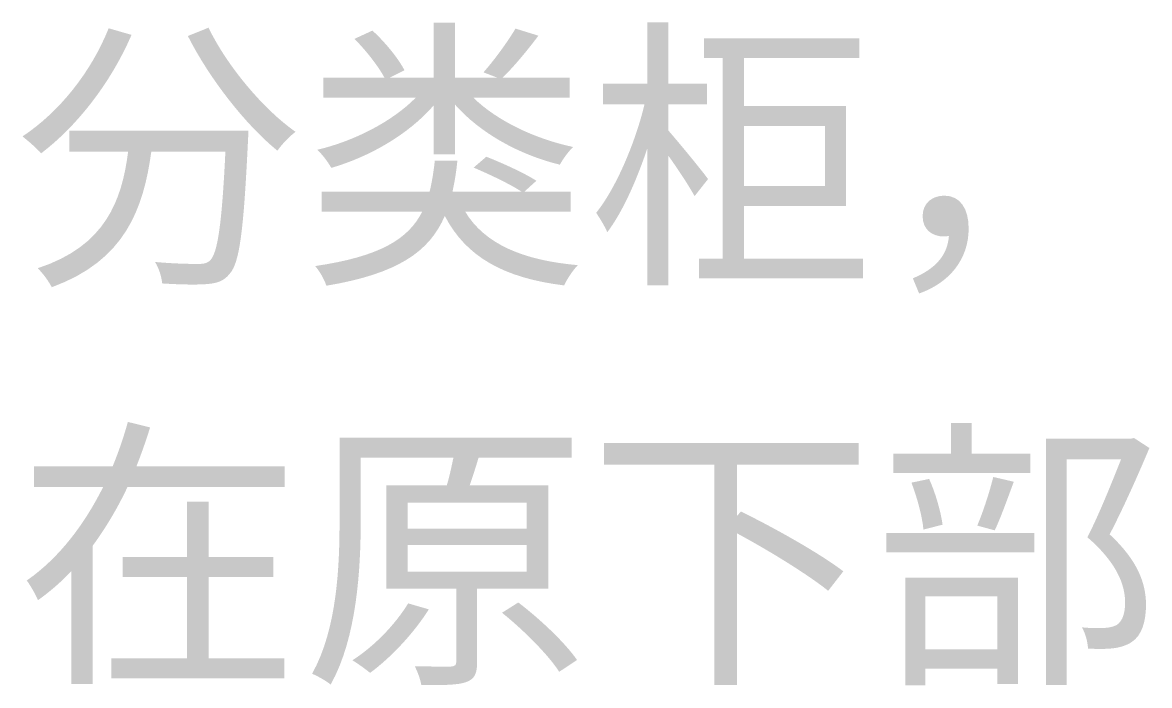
# Model space of a CAD drawing. Header units: millimetres. Extents: x -4600 to 229000, y -4300 to 19460.
# Drawn here: x 59735 to 60863, y 12172 to 12836 of the extents above; entities that cross this region are included whole.
import ezdxf

# ---------------------------------------------------------------- set-up
doc = ezdxf.new("R2010")
doc.units = ezdxf.units.MM
doc.header["$LTSCALE"] = 100
doc.layers.add('A-NOTE', color=7, linetype='Continuous', lineweight=18)

# ---------------------------------------------------------------- blocks, each defined once
blk = doc.blocks.new('A02_SHEET')
at = {"layer": 'A-NOTE'}
h = blk.add_hatch(color=256, dxfattribs=at)
edge = h.paths.add_edge_path()
edge.add_spline(control_points=[(20067.1, 12819.3), (20078.8, 12807.6), (20091.1, 12791.8), (20097.2, 12780.4)], knot_values=[0, 0, 0, 0, 1, 1, 1, 1], degree=3, periodic=0)
edge.add_line((20097.2, 12780.4), (20035.9, 12780.4))
edge.add_line((20035.9, 12780.4), (20035.9, 12760.3))
edge.add_line((20035.9, 12760.3), (20128.4, 12760.3))
edge.add_spline(control_points=[(20128.4, 12760.3), (20104.9, 12736.5), (20067.1, 12717), (20029.8, 12708.2)], knot_values=[0, 0, 0, 0, 1, 1, 1, 1], degree=3, periodic=0)
edge.add_spline(control_points=[(20029.8, 12708.2), (20034.7, 12703.9), (20041, 12695.6), (20043.9, 12690.1)], knot_values=[0, 0, 0, 0, 1, 1, 1, 1], degree=3, periodic=0)
edge.add_spline(control_points=[(20043.9, 12690.1), (20082.6, 12701.3), (20121.5, 12723.9), (20146.4, 12752.6)], knot_values=[0, 0, 0, 0, 1, 1, 1, 1], degree=3, periodic=0)
edge.add_line((20146.4, 12752.6), (20146.4, 12703.6))
edge.add_line((20146.4, 12703.6), (20167.9, 12703.6))
edge.add_line((20167.9, 12703.6), (20167.9, 12753.4))
edge.add_spline(control_points=[(20167.9, 12753.4), (20192.9, 12725.1), (20231.8, 12703.3), (20272.8, 12693.3)], knot_values=[0, 0, 0, 0, 1, 1, 1, 1], degree=3, periodic=0)
edge.add_spline(control_points=[(20272.8, 12693.3), (20275.9, 12699), (20281.7, 12707), (20286.2, 12711)], knot_values=[0, 0, 0, 0, 1, 1, 1, 1], degree=3, periodic=0)
edge.add_spline(control_points=[(20286.2, 12711), (20247.3, 12719.3), (20209.8, 12737.4), (20186.3, 12760.3)], knot_values=[0, 0, 0, 0, 1, 1, 1, 1], degree=3, periodic=0)
edge.add_line((20186.3, 12760.3), (20282.5, 12760.3))
edge.add_line((20282.5, 12760.3), (20282.5, 12780.4))
edge.add_line((20282.5, 12780.4), (20215.5, 12780.4))
edge.add_spline(control_points=[(20215.5, 12780.4), (20226.4, 12791.2), (20240.1, 12807.3), (20251.3, 12822.5)], knot_values=[0, 0, 0, 0, 1, 1, 1, 1], degree=3, periodic=0)
edge.add_line((20251.3, 12822.5), (20228.4, 12829.6))
edge.add_spline(control_points=[(20228.4, 12829.6), (20220.6, 12816.5), (20206.9, 12797.6), (20196.3, 12785.8)], knot_values=[0, 0, 0, 0, 1, 1, 1, 1], degree=3, periodic=0)
edge.add_line((20196.3, 12785.8), (20210.3, 12780.4))
edge.add_line((20210.3, 12780.4), (20167.9, 12780.4))
edge.add_line((20167.9, 12780.4), (20167.9, 12835.4))
edge.add_line((20167.9, 12835.4), (20146.4, 12835.4))
edge.add_line((20146.4, 12835.4), (20146.4, 12780.4))
edge.add_line((20146.4, 12780.4), (20102.3, 12780.4))
edge.add_line((20102.3, 12780.4), (20117.2, 12787.8))
edge.add_spline(control_points=[(20117.2, 12787.8), (20111.5, 12799.3), (20097.7, 12816.2), (20085.1, 12827.6)], knot_values=[0, 0, 0, 0, 1, 1, 1, 1], degree=3, periodic=0)
edge.add_line((20085.1, 12827.6), (20067.1, 12819.3))
h = blk.add_hatch(color=256, dxfattribs=at)
edge = h.paths.add_edge_path()
edge.add_line((20360.5, 12835.7), (20360.5, 12774.3))
edge.add_line((20360.5, 12774.3), (20316, 12774.3))
edge.add_line((20316, 12774.3), (20316, 12753.7))
edge.add_line((20316, 12753.7), (20357.6, 12753.7))
edge.add_spline(control_points=[(20357.6, 12753.7), (20348.1, 12714.2), (20328.6, 12669.2), (20309.2, 12645.1)], knot_values=[0, 0, 0, 0, 1, 1, 1, 1], degree=3, periodic=0)
edge.add_spline(control_points=[(20309.2, 12645.1), (20312.6, 12640), (20318, 12631.4), (20320.3, 12625.7)], knot_values=[0, 0, 0, 0, 1, 1, 1, 1], degree=3, periodic=0)
edge.add_spline(control_points=[(20320.3, 12625.7), (20335.2, 12645.1), (20349.6, 12677.2), (20360.5, 12709.9)], knot_values=[0, 0, 0, 0, 1, 1, 1, 1], degree=3, periodic=0)
edge.add_line((20360.5, 12709.9), (20360.5, 12572.4))
edge.add_line((20360.5, 12572.4), (20381.4, 12572.4))
edge.add_line((20381.4, 12572.4), (20381.4, 12702.4))
edge.add_spline(control_points=[(20381.4, 12702.4), (20391.4, 12688.4), (20402.9, 12670.9), (20407.7, 12661.8)], knot_values=[0, 0, 0, 0, 1, 1, 1, 1], degree=3, periodic=0)
edge.add_line((20407.7, 12661.8), (20421.2, 12678.9))
edge.add_spline(control_points=[(20421.2, 12678.9), (20415.5, 12687), (20390.5, 12717.3), (20381.4, 12727.6)], knot_values=[0, 0, 0, 0, 1, 1, 1, 1], degree=3, periodic=0)
edge.add_line((20381.4, 12727.6), (20381.4, 12753.7))
edge.add_line((20381.4, 12753.7), (20420.3, 12753.7))
edge.add_line((20420.3, 12753.7), (20420.3, 12774.3))
edge.add_line((20420.3, 12774.3), (20381.4, 12774.3))
edge.add_line((20381.4, 12774.3), (20381.4, 12835.7))
edge.add_line((20381.4, 12835.7), (20360.5, 12835.7))
h = blk.add_hatch(color=256, dxfattribs=at)
edge = h.paths.add_edge_path()
edge.add_spline(control_points=[(19821, 12829.9), (19803.2, 12785.5), (19771.4, 12746), (19734.7, 12721.6)], knot_values=[0, 0, 0, 0, 1, 1, 1, 1], degree=3, periodic=0)
edge.add_spline(control_points=[(19734.7, 12721.6), (19739.9, 12717.6), (19749.4, 12709.3), (19753.4, 12704.7)], knot_values=[0, 0, 0, 0, 1, 1, 1, 1], degree=3, periodic=0)
edge.add_spline(control_points=[(19753.4, 12704.7), (19789.2, 12731.9), (19823, 12774.9), (19843.9, 12823.3)], knot_values=[0, 0, 0, 0, 1, 1, 1, 1], degree=3, periodic=0)
edge.add_line((19843.9, 12823.3), (19821, 12829.9))
h = blk.add_hatch(color=256, dxfattribs=at)
edge = h.paths.add_edge_path()
edge.add_line((19921, 12830.5), (19900.3, 12822.2))
edge.add_spline(control_points=[(19900.3, 12822.2), (19921.8, 12779.5), (19958.2, 12733.1), (19990, 12707.3)], knot_values=[0, 0, 0, 0, 1, 1, 1, 1], degree=3, periodic=0)
edge.add_spline(control_points=[(19990, 12707.3), (19994, 12713.3), (20002, 12721.6), (20008.1, 12726.2)], knot_values=[0, 0, 0, 0, 1, 1, 1, 1], degree=3, periodic=0)
edge.add_spline(control_points=[(20008.1, 12726.2), (19976.5, 12748.3), (19939.6, 12791.8), (19921, 12830.5)], knot_values=[0, 0, 0, 0, 1, 1, 1, 1], degree=3, periodic=0)
h = blk.add_hatch(color=256, dxfattribs=at)
h.paths.add_polyline_path([(20412, 12599.3), (20412, 12579.5), (20576.5, 12579.5), (20576.5, 12599.3), (20457.3, 12599.3), (20457.3, 12652), (20559.3, 12652), (20559.3, 12752), (20457.3, 12752), (20457.3, 12800.1), (20572.7, 12800.1), (20572.7, 12819.9), (20417.2, 12819.9), (20417.2, 12800.1), (20435.8, 12800.1), (20435.8, 12599.3), (20412, 12599.3)])
h.paths.add_polyline_path([(20457.3, 12732.2), (20538.4, 12732.2), (20538.4, 12671.8), (20457.3, 12671.8), (20457.3, 12732.2)], flags=0)
h = blk.add_hatch(color=256, dxfattribs=at)
edge = h.paths.add_edge_path()
edge.add_line((19781.7, 12727.4), (19781.7, 12706.4))
edge.add_line((19781.7, 12706.4), (19840.5, 12706.4))
edge.add_spline(control_points=[(19840.5, 12706.4), (19834.2, 12657.7), (19818.1, 12611.9), (19749.9, 12589.6)], knot_values=[0, 0, 0, 0, 1, 1, 1, 1], degree=3, periodic=0)
edge.add_spline(control_points=[(19749.9, 12589.6), (19754.8, 12585), (19761.1, 12576.4), (19764, 12570.6)], knot_values=[0, 0, 0, 0, 1, 1, 1, 1], degree=3, periodic=0)
edge.add_spline(control_points=[(19764, 12570.6), (19837.6, 12597.3), (19855.9, 12649.4), (19863.7, 12706.4)], knot_values=[0, 0, 0, 0, 1, 1, 1, 1], degree=3, periodic=0)
edge.add_line((19863.7, 12706.4), (19937.9, 12706.4))
edge.add_spline(control_points=[(19937.9, 12706.4), (19934.4, 12633.7), (19930.1, 12605), (19922.7, 12597.6), (19919.8, 12594.7), (19916.4, 12593.9), (19910.7, 12593.9), (19903.8, 12593.9), (19886.3, 12594.1), (19867.4, 12595.9)], knot_values=[0, 0, 0, 0, 1, 1, 1, 2, 2, 2, 3, 3, 3, 3], degree=3, periodic=0)
edge.add_spline(control_points=[(19867.4, 12595.9), (19871.4, 12589.8), (19874, 12580.7), (19874.6, 12574.4)], knot_values=[0, 0, 0, 0, 1, 1, 1, 1], degree=3, periodic=0)
edge.add_spline(control_points=[(19874.6, 12574.4), (19892.6, 12573.2), (19910.4, 12572.9), (19920.1, 12573.8), (19929.8, 12574.7), (19936.4, 12576.7), (19942.2, 12584.1)], knot_values=[0, 0, 0, 0, 1, 1, 1, 2, 2, 2, 2], degree=3, periodic=0)
edge.add_spline(control_points=[(19942.2, 12584.1), (19952.2, 12595), (19956.2, 12627.9), (19960.5, 12717)], knot_values=[0, 0, 0, 0, 1, 1, 1, 1], degree=3, periodic=0)
edge.add_spline(control_points=[(19960.5, 12717), (19960.8, 12719.9), (19960.8, 12727.4), (19960.8, 12727.4)], knot_values=[0, 0, 0, 0, 1, 1, 1, 1], degree=3, periodic=0)
edge.add_line((19960.8, 12727.4), (19781.7, 12727.4))
h = blk.add_hatch(color=256, dxfattribs=at)
edge = h.paths.add_edge_path()
edge.add_spline(control_points=[(20147.6, 12697.3), (20146.4, 12686.1), (20144.7, 12675.8), (20142.4, 12666.3)], knot_values=[0, 0, 0, 0, 1, 1, 1, 1], degree=3, periodic=0)
edge.add_line((20142.4, 12666.3), (20034.4, 12666.3))
edge.add_line((20034.4, 12666.3), (20034.4, 12646.3))
edge.add_line((20034.4, 12646.3), (20135, 12646.3))
edge.add_spline(control_points=[(20135, 12646.3), (20121.2, 12618.8), (20092.6, 12601.3), (20027.8, 12591.8)], knot_values=[0, 0, 0, 0, 1, 1, 1, 1], degree=3, periodic=0)
edge.add_spline(control_points=[(20027.8, 12591.8), (20032.1, 12587), (20037.3, 12577.8), (20039, 12572.1)], knot_values=[0, 0, 0, 0, 1, 1, 1, 1], degree=3, periodic=0)
edge.add_spline(control_points=[(20039, 12572.1), (20110.9, 12584.1), (20142.4, 12606.5), (20157.6, 12642)], knot_values=[0, 0, 0, 0, 1, 1, 1, 1], degree=3, periodic=0)
edge.add_spline(control_points=[(20157.6, 12642), (20178.8, 12601), (20216.9, 12579.8), (20277.1, 12572.4)], knot_values=[0, 0, 0, 0, 1, 1, 1, 1], degree=3, periodic=0)
edge.add_spline(control_points=[(20277.1, 12572.4), (20279.9, 12578.7), (20286, 12587.8), (20290.8, 12592.7)], knot_values=[0, 0, 0, 0, 1, 1, 1, 1], degree=3, periodic=0)
edge.add_spline(control_points=[(20290.8, 12592.7), (20234.7, 12597.6), (20197.1, 12614.5), (20178, 12646.3)], knot_values=[0, 0, 0, 0, 1, 1, 1, 1], degree=3, periodic=0)
edge.add_line((20178, 12646.3), (20283.7, 12646.3))
edge.add_line((20283.7, 12646.3), (20283.7, 12666.3))
edge.add_line((20283.7, 12666.3), (20237.3, 12666.3))
edge.add_line((20237.3, 12666.3), (20249.3, 12677.2))
edge.add_spline(control_points=[(20249.3, 12677.2), (20237.8, 12684.7), (20215.8, 12694.7), (20199.2, 12701.3)], knot_values=[0, 0, 0, 0, 1, 1, 1, 1], degree=3, periodic=0)
edge.add_line((20199.2, 12701.3), (20186.5, 12690.4))
edge.add_spline(control_points=[(20186.5, 12690.4), (20202.6, 12683.5), (20223.2, 12673.8), (20234.4, 12666.3)], knot_values=[0, 0, 0, 0, 1, 1, 1, 1], degree=3, periodic=0)
edge.add_line((20234.4, 12666.3), (20165.3, 12666.3))
edge.add_spline(control_points=[(20165.3, 12666.3), (20167.4, 12675.8), (20169.1, 12686.1), (20170.2, 12697.3)], knot_values=[0, 0, 0, 0, 1, 1, 1, 1], degree=3, periodic=0)
edge.add_line((20170.2, 12697.3), (20147.6, 12697.3))
h = blk.add_hatch(color=256, dxfattribs=at)
edge = h.paths.add_edge_path()
edge.add_spline(control_points=[(20632.6, 12564.3), (20662.7, 12574.9), (20682.2, 12598.4), (20682.2, 12629.4), (20682.2, 12649.4), (20673.6, 12662.3), (20657.8, 12662.3), (20646.1, 12662.3), (20636.1, 12655.2), (20636.1, 12641.7), (20636.1, 12628.2), (20645.8, 12621.4), (20657.5, 12621.4)], knot_values=[0, 0, 0, 0, 1, 1, 1, 2, 2, 2, 3, 3, 3, 4, 4, 4, 4], degree=3, periodic=0)
edge.add_line((20657.5, 12621.4), (20662.4, 12621.9))
edge.add_spline(control_points=[(20662.4, 12621.9), (20661, 12602.2), (20648.4, 12588.7), (20626.3, 12579.5)], knot_values=[0, 0, 0, 0, 1, 1, 1, 1], degree=3, periodic=0)
edge.add_line((20626.3, 12579.5), (20632.6, 12564.3))
h = blk.add_hatch(color=256, dxfattribs=at)
edge = h.paths.add_edge_path()
edge.add_spline(control_points=[(19840.2, 12435.7), (19836.2, 12421), (19831, 12405.9), (19825, 12391.2)], knot_values=[0, 0, 0, 0, 1, 1, 1, 1], degree=3, periodic=0)
edge.add_line((19825, 12391.2), (19746.2, 12391.2))
edge.add_line((19746.2, 12391.2), (19746.2, 12370.6))
edge.add_line((19746.2, 12370.6), (19815.5, 12370.6))
edge.add_spline(control_points=[(19815.5, 12370.6), (19797.2, 12333.9), (19772, 12299.9), (19739, 12276.9)], knot_values=[0, 0, 0, 0, 1, 1, 1, 1], degree=3, periodic=0)
edge.add_spline(control_points=[(19739, 12276.9), (19742.5, 12272.1), (19747.9, 12262.9), (19750.2, 12257.2)], knot_values=[0, 0, 0, 0, 1, 1, 1, 1], degree=3, periodic=0)
edge.add_spline(control_points=[(19750.2, 12257.2), (19762.3, 12265.8), (19773.4, 12275.5), (19783.5, 12286.1)], knot_values=[0, 0, 0, 0, 1, 1, 1, 1], degree=3, periodic=0)
edge.add_line((19783.5, 12286.1), (19783.5, 12173.2))
edge.add_line((19783.5, 12173.2), (19804.9, 12173.2))
edge.add_line((19804.9, 12173.2), (19804.9, 12311.6))
edge.add_spline(control_points=[(19804.9, 12311.6), (19818.4, 12329.9), (19830.2, 12350), (19839.9, 12370.6)], knot_values=[0, 0, 0, 0, 1, 1, 1, 1], degree=3, periodic=0)
edge.add_line((19839.9, 12370.6), (19997.2, 12370.6))
edge.add_line((19997.2, 12370.6), (19997.2, 12391.2))
edge.add_line((19997.2, 12391.2), (19848.8, 12391.2))
edge.add_spline(control_points=[(19848.8, 12391.2), (19853.9, 12404.1), (19858.5, 12417.3), (19862.5, 12430.2)], knot_values=[0, 0, 0, 0, 1, 1, 1, 1], degree=3, periodic=0)
edge.add_line((19862.5, 12430.2), (19840.2, 12435.7))
h.paths.add_polyline_path([(19899.5, 12355.7), (19899.5, 12300.4), (19835, 12300.4), (19835, 12280.4), (19899.5, 12280.4), (19899.5, 12199), (19823.6, 12199), (19823.6, 12179), (19996.9, 12179), (19996.9, 12199), (19921, 12199), (19921, 12280.4), (19986, 12280.4), (19986, 12300.4), (19921, 12300.4), (19921, 12355.7), (19899.5, 12355.7)], flags=0)
for points in [[(20664.4, 12434.5), (20664.4, 12403.9), (20606.8, 12403.9), (20606.8, 12384.7), (20743.8, 12384.7), (20743.8, 12403.9), (20685.3, 12403.9), (20685.3, 12434.5), (20664.4, 12434.5)], [(20599.7, 12324.5), (20599.7, 12305), (20747.8, 12305), (20747.8, 12324.5), (20599.7, 12324.5)]]:
    blk.add_hatch(color=256, dxfattribs=at).paths.add_polyline_path(points)
h = blk.add_hatch(color=256, dxfattribs=at)
edge = h.paths.add_edge_path()
edge.add_line((20099.2, 12372.1), (20099.2, 12268.6))
edge.add_line((20099.2, 12268.6), (20169.1, 12268.6))
edge.add_line((20169.1, 12268.6), (20169.1, 12195.6))
edge.add_spline(control_points=[(20169.1, 12195.6), (20169.1, 12192.1), (20167.9, 12191), (20163.6, 12190.7)], knot_values=[0, 0, 0, 0, 1, 1, 1, 1], degree=3, periodic=0)
edge.add_spline(control_points=[(20163.6, 12190.7), (20159.3, 12190.7), (20144.4, 12190.7), (20127.5, 12191)], knot_values=[0, 0, 0, 0, 1, 1, 1, 1], degree=3, periodic=0)
edge.add_spline(control_points=[(20127.5, 12191), (20130.4, 12185.5), (20133.3, 12177.5), (20134.1, 12172.1)], knot_values=[0, 0, 0, 0, 1, 1, 1, 1], degree=3, periodic=0)
edge.add_spline(control_points=[(20134.1, 12172.1), (20156.5, 12172.1), (20170.5, 12172.1), (20179.1, 12175.2), (20187.7, 12178.4), (20190, 12184.1), (20190, 12195.3)], knot_values=[0, 0, 0, 0, 1, 1, 1, 2, 2, 2, 2], degree=3, periodic=0)
edge.add_line((20190, 12195.3), (20190, 12268.6))
edge.add_line((20190, 12268.6), (20261.3, 12268.6))
edge.add_line((20261.3, 12268.6), (20261.3, 12372.1))
edge.add_line((20261.3, 12372.1), (20182.5, 12372.1))
edge.add_spline(control_points=[(20182.5, 12372.1), (20185.4, 12380.6), (20188.6, 12390.4), (20191.4, 12399.8)], knot_values=[0, 0, 0, 0, 1, 1, 1, 1], degree=3, periodic=0)
edge.add_line((20191.4, 12399.8), (20284.8, 12399.8))
edge.add_line((20284.8, 12399.8), (20284.8, 12419.9))
edge.add_line((20284.8, 12419.9), (20052.2, 12419.9))
edge.add_line((20052.2, 12419.9), (20052.2, 12336.8))
edge.add_spline(control_points=[(20052.2, 12336.8), (20052.2, 12291.8), (20049.9, 12228.5), (20024.7, 12183.5)], knot_values=[0, 0, 0, 0, 1, 1, 1, 1], degree=3, periodic=0)
edge.add_spline(control_points=[(20024.7, 12183.5), (20029.8, 12181.5), (20039.3, 12176.1), (20043.3, 12172.7)], knot_values=[0, 0, 0, 0, 1, 1, 1, 1], degree=3, periodic=0)
edge.add_spline(control_points=[(20043.3, 12172.7), (20069.7, 12219.6), (20073.4, 12289.3), (20073.4, 12336.8)], knot_values=[0, 0, 0, 0, 1, 1, 1, 1], degree=3, periodic=0)
edge.add_line((20073.4, 12336.8), (20073.4, 12399.8))
edge.add_line((20073.4, 12399.8), (20166.2, 12399.8))
edge.add_spline(control_points=[(20166.2, 12399.8), (20164.5, 12391.5), (20162.2, 12380.9), (20159.6, 12372.1)], knot_values=[0, 0, 0, 0, 1, 1, 1, 1], degree=3, periodic=0)
edge.add_line((20159.6, 12372.1), (20099.2, 12372.1))
edge = h.paths.add_edge_path(flags=0)
edge.add_spline(control_points=[(20120.9, 12254), (20107.8, 12232.5), (20086.6, 12210.8), (20065.1, 12197)], knot_values=[0, 0, 0, 0, 1, 1, 1, 1], degree=3, periodic=0)
edge.add_spline(control_points=[(20065.1, 12197), (20070.2, 12193.9), (20078.8, 12187.8), (20082.8, 12184.4)], knot_values=[0, 0, 0, 0, 1, 1, 1, 1], degree=3, periodic=0)
edge.add_spline(control_points=[(20082.8, 12184.4), (20103.8, 12199.9), (20126.4, 12223.9), (20141.6, 12248)], knot_values=[0, 0, 0, 0, 1, 1, 1, 1], degree=3, periodic=0)
edge.add_line((20141.6, 12248), (20120.9, 12254))
edge = h.paths.add_edge_path(flags=0)
edge.add_spline(control_points=[(20214.9, 12244.6), (20236.4, 12227.4), (20261.3, 12202.4), (20272.2, 12185.5)], knot_values=[0, 0, 0, 0, 1, 1, 1, 1], degree=3, periodic=0)
edge.add_line((20272.2, 12185.5), (20290, 12197.3))
edge.add_spline(control_points=[(20290, 12197.3), (20278.2, 12214.5), (20253, 12238.3), (20231.2, 12254.9)], knot_values=[0, 0, 0, 0, 1, 1, 1, 1], degree=3, periodic=0)
edge.add_line((20231.2, 12254.9), (20214.9, 12244.6))
h.paths.add_polyline_path([(20120.4, 12312.5), (20239.5, 12312.5), (20239.5, 12285.8), (20120.4, 12285.8), (20120.4, 12312.5)], flags=0)
h.paths.add_polyline_path([(20120.4, 12354.9), (20239.5, 12354.9), (20239.5, 12328.8), (20120.4, 12328.8), (20120.4, 12354.9)], flags=0)
h = blk.add_hatch(color=256, dxfattribs=at)
edge = h.paths.add_edge_path()
edge.add_line((20316.9, 12414.5), (20316.9, 12393))
edge.add_line((20316.9, 12393), (20427.5, 12393))
edge.add_line((20427.5, 12393), (20427.5, 12172.4))
edge.add_line((20427.5, 12172.4), (20450.1, 12172.4))
edge.add_line((20450.1, 12172.4), (20450.1, 12324.2))
edge.add_spline(control_points=[(20450.1, 12324.2), (20483.1, 12306.4), (20521.5, 12282.7), (20541.5, 12266.6)], knot_values=[0, 0, 0, 0, 1, 1, 1, 1], degree=3, periodic=0)
edge.add_line((20541.5, 12266.6), (20556.7, 12286.1))
edge.add_spline(control_points=[(20556.7, 12286.1), (20533.8, 12303.6), (20488.2, 12329.4), (20454.1, 12346)], knot_values=[0, 0, 0, 0, 1, 1, 1, 1], degree=3, periodic=0)
edge.add_line((20454.1, 12346), (20450.1, 12341.4))
edge.add_line((20450.1, 12341.4), (20450.1, 12393))
edge.add_line((20450.1, 12393), (20572.2, 12393))
edge.add_line((20572.2, 12393), (20572.2, 12414.5))
edge.add_line((20572.2, 12414.5), (20316.9, 12414.5))
h = blk.add_hatch(color=256, dxfattribs=at)
edge = h.paths.add_edge_path()
edge.add_line((20759.5, 12418.8), (20759.5, 12172.1))
edge.add_line((20759.5, 12172.1), (20780.5, 12172.1))
edge.add_line((20780.5, 12172.1), (20780.5, 12398.4))
edge.add_line((20780.5, 12398.4), (20834.9, 12398.4))
edge.add_spline(control_points=[(20834.9, 12398.4), (20825.7, 12375.5), (20813.4, 12344.3), (20801.1, 12320.2)], knot_values=[0, 0, 0, 0, 1, 1, 1, 1], degree=3, periodic=0)
edge.add_spline(control_points=[(20801.1, 12320.2), (20830.3, 12295), (20838.6, 12273.2), (20838.9, 12255.5)], knot_values=[0, 0, 0, 0, 1, 1, 1, 1], degree=3, periodic=0)
edge.add_spline(control_points=[(20838.9, 12255.5), (20838.9, 12244.8), (20836.6, 12236.5), (20830.6, 12232.5)], knot_values=[0, 0, 0, 0, 1, 1, 1, 1], degree=3, periodic=0)
edge.add_spline(control_points=[(20830.6, 12232.5), (20827.1, 12230.5), (20822.9, 12229.7), (20818, 12229.4), (20812.5, 12229.1), (20804.2, 12229.1), (20795.6, 12230)], knot_values=[0, 0, 0, 0, 1, 1, 1, 2, 2, 2, 2], degree=3, periodic=0)
edge.add_spline(control_points=[(20795.6, 12230), (20799.4, 12223.6), (20801.4, 12214.8), (20801.7, 12208.8)], knot_values=[0, 0, 0, 0, 1, 1, 1, 1], degree=3, periodic=0)
edge.add_spline(control_points=[(20801.7, 12208.8), (20810.2, 12208.2), (20819.4, 12208.2), (20826.9, 12209), (20834, 12209.9), (20840.3, 12211.9), (20845.5, 12215.3), (20855.5, 12221.9), (20859.8, 12235.4), (20859.8, 12253.2), (20859.5, 12273.5), (20852.4, 12296.1), (20823.4, 12323.1)], knot_values=[0, 0, 0, 0, 1, 1, 1, 2, 2, 2, 3, 3, 3, 4, 4, 4, 4], degree=3, periodic=0)
edge.add_spline(control_points=[(20823.4, 12323.1), (20836.9, 12349.1), (20851.8, 12382.4), (20863.2, 12409.6)], knot_values=[0, 0, 0, 0, 1, 1, 1, 1], degree=3, periodic=0)
edge.add_line((20863.2, 12409.6), (20847.8, 12419.6))
edge.add_line((20847.8, 12419.6), (20844.1, 12418.8))
edge.add_line((20844.1, 12418.8), (20759.5, 12418.8))
h = blk.add_hatch(color=256, dxfattribs=at)
edge = h.paths.add_edge_path()
edge.add_spline(control_points=[(20706.8, 12380.6), (20703.4, 12366.3), (20696.5, 12345.1), (20690.8, 12331.9)], knot_values=[0, 0, 0, 0, 1, 1, 1, 1], degree=3, periodic=0)
edge.add_line((20690.8, 12331.9), (20708.3, 12327.1))
edge.add_spline(control_points=[(20708.3, 12327.1), (20714.3, 12339.7), (20721.1, 12358.9), (20727.4, 12375.8)], knot_values=[0, 0, 0, 0, 1, 1, 1, 1], degree=3, periodic=0)
edge.add_line((20727.4, 12375.8), (20706.8, 12380.6))
h = blk.add_hatch(color=256, dxfattribs=at)
edge = h.paths.add_edge_path()
edge.add_spline(control_points=[(20624.9, 12374.9), (20630.6, 12360), (20635.8, 12340.8), (20636.9, 12327.9)], knot_values=[0, 0, 0, 0, 1, 1, 1, 1], degree=3, periodic=0)
edge.add_line((20636.9, 12327.9), (20656.1, 12332.8))
edge.add_spline(control_points=[(20656.1, 12332.8), (20654.4, 12345.1), (20649.2, 12364.3), (20642.6, 12378.6)], knot_values=[0, 0, 0, 0, 1, 1, 1, 1], degree=3, periodic=0)
edge.add_line((20642.6, 12378.6), (20624.9, 12374.9))
h = blk.add_hatch(color=256, dxfattribs=at)
h.paths.add_polyline_path([(20618.9, 12279.8), (20618.9, 12171.8), (20638.9, 12171.8), (20638.9, 12188.7), (20710.8, 12188.7), (20710.8, 12173.2), (20731.7, 12173.2), (20731.7, 12279.8), (20618.9, 12279.8)])
h.paths.add_polyline_path([(20638.9, 12207.9), (20638.9, 12260.9), (20710.8, 12260.9), (20710.8, 12207.9), (20638.9, 12207.9)], flags=0)

msp = doc.modelspace()

# ---------------------------------------------------------------- block references
msp.add_blockref('A02_SHEET', (40000, 0))

doc.saveas('drawing.dxf')
